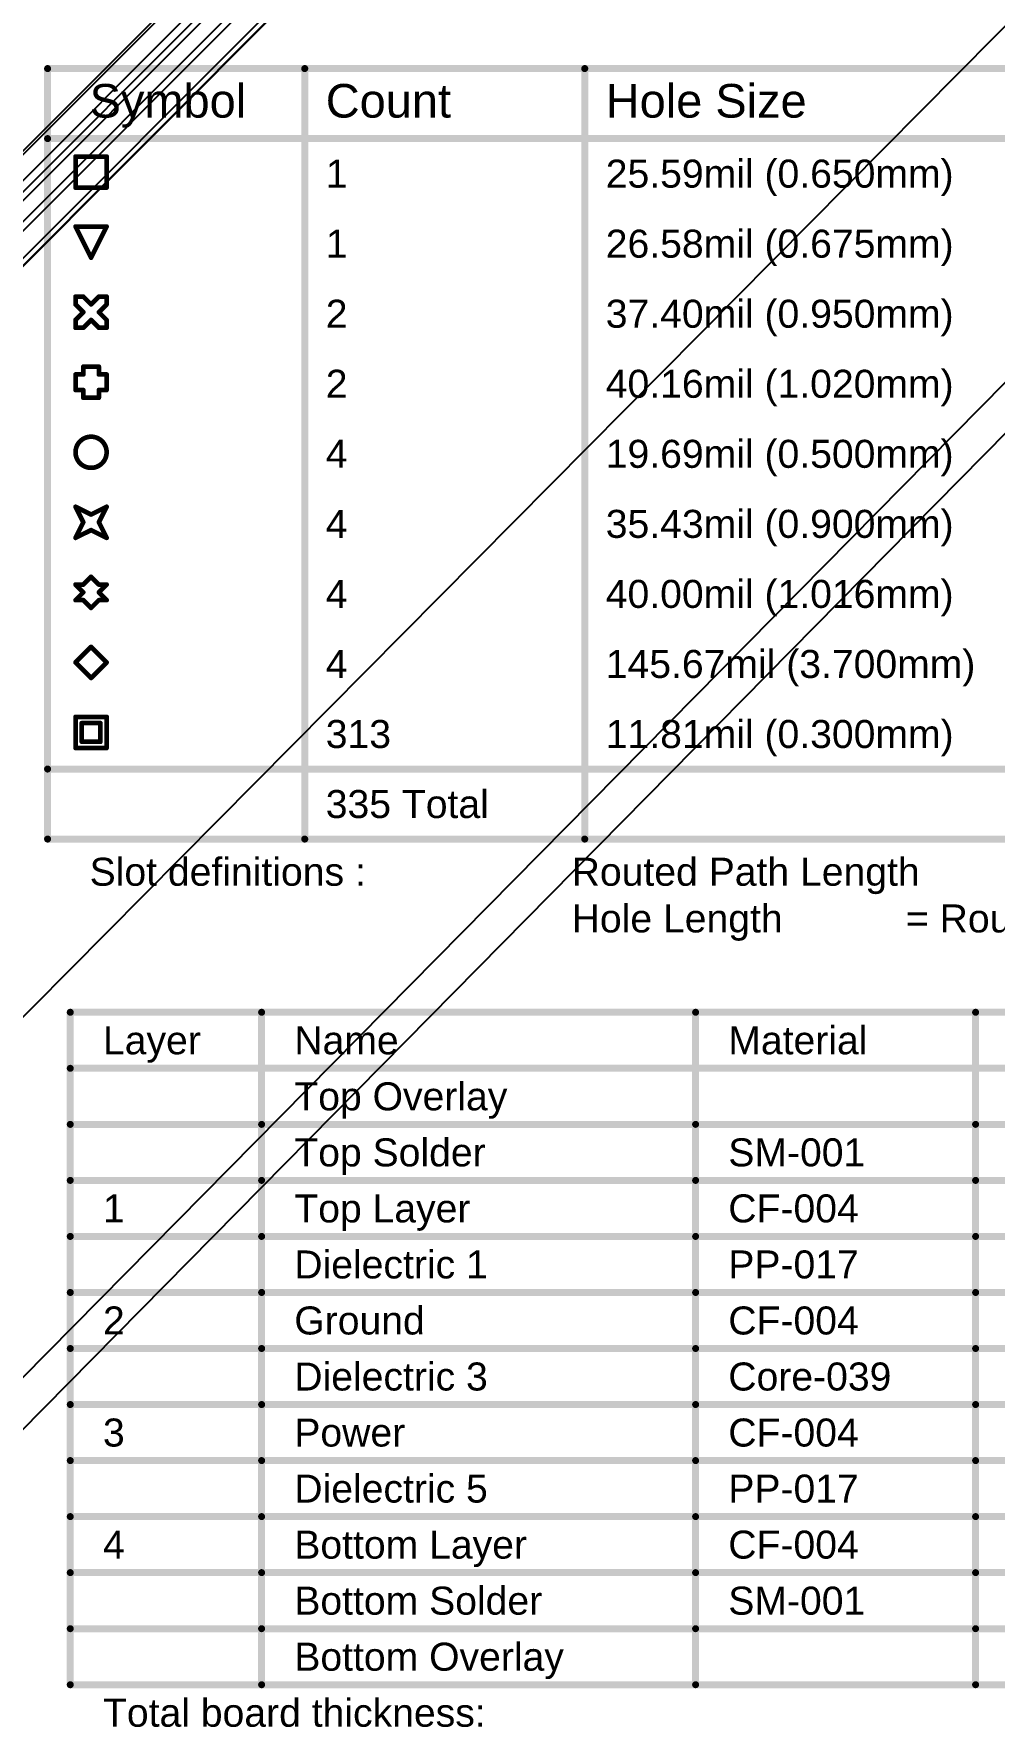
# Model space of a CAD drawing. Header units: inches. Extents: x -6 to 5433, y -4 to 5447.
# Drawn here: x 69.9 to 122.2, y -3.1 to 89 of the extents above; entities that cross this region are included whole.
import ezdxf

# ---------------------------------------------------------------- set-up
doc = ezdxf.new("R2010")
doc.units = ezdxf.units.IN
for name, color, linetype in [('Bottom Solder', 6, 'Continuous'), ('Drill Drawing', 1, 'Continuous'), ('Fabrication', 76, 'Continuous'), ('Top Solder', 216, 'Continuous')]:
    doc.layers.add(name, color=color, linetype=linetype)
doc.styles.add('Arial', font='', dxfattribs={"height": 0.2})
doc.styles.get('Arial').set_extended_font_data('Arial')

msp = doc.modelspace()

# ---------------------------------------------------------------- linework, layer by layer
at = {"layer": 'Bottom Solder'}
for p in [(10.635, 23.753), (10.716, 20.161), (10.982, 24.304), (10.982, 19.904), (12.485, 19.904), (12.604, 24.295), (13.154, 20.145), (13.154, 23.745)]:
    msp.add_line(p, (5432.852, 5447.493), dxfattribs=at)
at = {"layer": 'Drill Drawing'}
for points in [[(70.675, 87.146, 0.381, 0.381, 0), (414.291, 87.146, 0.381, 0.381, 0)], [(70.675, 45.236, 0.381, 0.381, 0), (70.675, 87.146, 0.381, 0.381, 0)], [(84.668, 45.236, 0.381, 0.381, 0), (84.668, 87.146, 0.381, 0.381, 0)], [(99.904, 45.236, 0.381, 0.381, 0), (99.904, 87.146, 0.381, 0.381, 0)], [(70.675, 83.336, 0.381, 0.381, 0), (414.291, 83.336, 0.381, 0.381, 0)], [(72.194, 82.362, 0.254, 0.254, 0), (73.888, 82.362, 0.254, 0.254, 0)], [(72.194, 80.669, 0.254, 0.254, 0), (72.194, 82.362, 0.254, 0.254, 0)], [(73.888, 80.669, 0.254, 0.254, 0), (73.888, 82.362, 0.254, 0.254, 0)], [(72.194, 80.669, 0.254, 0.254, 0), (73.888, 80.669, 0.254, 0.254, 0)], [(72.194, 78.552, 0.254, 0.254, 0), (73.888, 78.552, 0.254, 0.254, 0)], [(72.194, 78.552, 0.254, 0.254, 0), (73.041, 76.859, 0.254, 0.254, 0)], [(73.041, 76.859, 0.254, 0.254, 0), (73.888, 78.552, 0.254, 0.254, 0)], [(72.194, 74.319, 0.254, 0.254, 0), (72.194, 74.742, 0.254, 0.254, 0)], [(72.194, 74.742, 0.254, 0.254, 0), (72.618, 74.742, 0.254, 0.254, 0)], [(72.618, 74.742, 0.254, 0.254, 0), (73.041, 74.319, 0.254, 0.254, 0)], [(73.041, 74.319, 0.254, 0.254, 0), (73.464, 74.742, 0.254, 0.254, 0)], [(73.464, 74.742, 0.254, 0.254, 0), (73.888, 74.742, 0.254, 0.254, 0)], [(73.888, 74.319, 0.254, 0.254, 0), (73.888, 74.742, 0.254, 0.254, 0)], [(72.194, 74.319, 0.254, 0.254, 0), (72.618, 73.896, 0.254, 0.254, 0)], [(72.194, 73.472, 0.254, 0.254, 0), (72.618, 73.896, 0.254, 0.254, 0)], [(73.464, 73.896, 0.254, 0.254, 0), (73.888, 74.319, 0.254, 0.254, 0)], [(73.464, 73.896, 0.254, 0.254, 0), (73.888, 73.472, 0.254, 0.254, 0)], [(72.194, 73.049, 0.254, 0.254, 0), (72.194, 73.472, 0.254, 0.254, 0)], [(72.194, 73.049, 0.254, 0.254, 0), (72.618, 73.049, 0.254, 0.254, 0)], [(72.618, 73.049, 0.254, 0.254, 0), (73.041, 73.472, 0.254, 0.254, 0)], [(73.041, 73.472, 0.254, 0.254, 0), (73.464, 73.049, 0.254, 0.254, 0)], [(73.464, 73.049, 0.254, 0.254, 0), (73.888, 73.049, 0.254, 0.254, 0)], [(73.888, 73.049, 0.254, 0.254, 0), (73.888, 73.472, 0.254, 0.254, 0)], [(72.618, 70.509, 0.254, 0.254, 0), (72.618, 70.932, 0.254, 0.254, 0)], [(72.618, 70.932, 0.254, 0.254, 0), (73.464, 70.932, 0.254, 0.254, 0)], [(73.464, 70.509, 0.254, 0.254, 0), (73.464, 70.932, 0.254, 0.254, 0)], [(72.194, 69.662, 0.254, 0.254, 0), (72.194, 70.509, 0.254, 0.254, 0)], [(72.194, 70.509, 0.254, 0.254, 0), (72.618, 70.509, 0.254, 0.254, 0)], [(73.464, 70.509, 0.254, 0.254, 0), (73.888, 70.509, 0.254, 0.254, 0)], [(73.888, 69.662, 0.254, 0.254, 0), (73.888, 70.509, 0.254, 0.254, 0)], [(72.194, 69.662, 0.254, 0.254, 0), (72.618, 69.662, 0.254, 0.254, 0)], [(72.618, 69.239, 0.254, 0.254, 0), (72.618, 69.662, 0.254, 0.254, 0)], [(72.618, 69.239, 0.254, 0.254, 0), (73.464, 69.239, 0.254, 0.254, 0)], [(73.464, 69.662, 0.254, 0.254, 0), (73.888, 69.662, 0.254, 0.254, 0)], [(73.464, 69.239, 0.254, 0.254, 0), (73.464, 69.662, 0.254, 0.254, 0)], [(72.194, 63.312, 0.254, 0.254, 0), (73.041, 62.889, 0.254, 0.254, 0)], [(72.194, 63.312, 0.254, 0.254, 0), (72.618, 62.466, 0.254, 0.254, 0)], [(73.041, 62.889, 0.254, 0.254, 0), (73.888, 63.312, 0.254, 0.254, 0)], [(73.464, 62.466, 0.254, 0.254, 0), (73.888, 63.312, 0.254, 0.254, 0)], [(72.194, 61.619, 0.254, 0.254, 0), (72.618, 62.466, 0.254, 0.254, 0)], [(72.194, 61.619, 0.254, 0.254, 0), (73.041, 62.042, 0.254, 0.254, 0)], [(73.041, 62.042, 0.254, 0.254, 0), (73.888, 61.619, 0.254, 0.254, 0)], [(73.464, 62.466, 0.254, 0.254, 0), (73.888, 61.619, 0.254, 0.254, 0)], [(72.194, 59.079, 0.254, 0.254, 0), (72.618, 58.656, 0.254, 0.254, 0)], [(72.194, 59.079, 0.254, 0.254, 0), (72.618, 59.079, 0.254, 0.254, 0)], [(72.618, 59.079, 0.254, 0.254, 0), (73.041, 59.502, 0.254, 0.254, 0)], [(73.041, 59.502, 0.254, 0.254, 0), (73.464, 59.079, 0.254, 0.254, 0)], [(73.464, 59.079, 0.254, 0.254, 0), (73.888, 59.079, 0.254, 0.254, 0)], [(73.464, 58.656, 0.254, 0.254, 0), (73.888, 59.079, 0.254, 0.254, 0)], [(72.194, 58.232, 0.254, 0.254, 0), (72.618, 58.656, 0.254, 0.254, 0)], [(72.194, 58.232, 0.254, 0.254, 0), (72.618, 58.232, 0.254, 0.254, 0)], [(72.618, 58.232, 0.254, 0.254, 0), (73.041, 57.809, 0.254, 0.254, 0)], [(73.041, 57.809, 0.254, 0.254, 0), (73.464, 58.232, 0.254, 0.254, 0)], [(73.464, 58.656, 0.254, 0.254, 0), (73.888, 58.232, 0.254, 0.254, 0)], [(73.464, 58.232, 0.254, 0.254, 0), (73.888, 58.232, 0.254, 0.254, 0)], [(72.194, 54.846, 0.254, 0.254, 0), (73.041, 55.692, 0.254, 0.254, 0)], [(73.041, 55.692, 0.254, 0.254, 0), (73.888, 54.846, 0.254, 0.254, 0)], [(72.194, 54.846, 0.254, 0.254, 0), (73.041, 53.999, 0.254, 0.254, 0)], [(73.041, 53.999, 0.254, 0.254, 0), (73.888, 54.846, 0.254, 0.254, 0)], [(72.194, 51.882, 0.254, 0.254, 0), (73.888, 51.882, 0.254, 0.254, 0)], [(72.194, 50.189, 0.254, 0.254, 0), (72.194, 51.882, 0.254, 0.254, 0)], [(72.533, 51.544, 0.254, 0.254, 0), (73.549, 51.544, 0.254, 0.254, 0)], [(72.533, 50.528, 0.254, 0.254, 0), (72.533, 51.544, 0.254, 0.254, 0)], [(73.549, 50.528, 0.254, 0.254, 0), (73.549, 51.544, 0.254, 0.254, 0)], [(73.888, 50.189, 0.254, 0.254, 0), (73.888, 51.882, 0.254, 0.254, 0)], [(72.194, 50.189, 0.254, 0.254, 0), (73.888, 50.189, 0.254, 0.254, 0)], [(72.533, 50.528, 0.254, 0.254, 0), (73.549, 50.528, 0.254, 0.254, 0)], [(70.675, 49.046, 0.381, 0.381, 0), (414.291, 49.046, 0.381, 0.381, 0)], [(70.675, 45.236, 0.381, 0.381, 0), (414.291, 45.236, 0.381, 0.381, 0)]]:
    msp.add_lwpolyline(points, format="xyseb", dxfattribs=at)
for points in [[(70.58, 87.146, 0.191, 0.191, 1), (70.771, 87.146, 0.191, 0.191, 1)], [(70.58, 87.146, 0.191, 0.191, 1), (70.771, 87.146, 0.191, 0.191, 1)], [(84.572, 87.146, 0.191, 0.191, 1), (84.763, 87.146, 0.191, 0.191, 1)], [(99.808, 87.146, 0.191, 0.191, 1), (99.999, 87.146, 0.191, 0.191, 1)], [(70.58, 83.336, 0.191, 0.191, 1), (70.771, 83.336, 0.191, 0.191, 1)], [(72.131, 82.362, 0.127, 0.127, 1), (72.258, 82.362, 0.127, 0.127, 1)], [(72.131, 82.362, 0.127, 0.127, 1), (72.258, 82.362, 0.127, 0.127, 1)], [(73.824, 82.362, 0.127, 0.127, 1), (73.951, 82.362, 0.127, 0.127, 1)], [(73.824, 82.362, 0.127, 0.127, 1), (73.951, 82.362, 0.127, 0.127, 1)], [(72.131, 80.669, 0.127, 0.127, 1), (72.258, 80.669, 0.127, 0.127, 1)], [(72.131, 80.669, 0.127, 0.127, 1), (72.258, 80.669, 0.127, 0.127, 1)], [(73.824, 80.669, 0.127, 0.127, 1), (73.951, 80.669, 0.127, 0.127, 1)], [(73.824, 80.669, 0.127, 0.127, 1), (73.951, 80.669, 0.127, 0.127, 1)], [(72.131, 78.552, 0.127, 0.127, 1), (72.258, 78.552, 0.127, 0.127, 1)], [(72.131, 78.552, 0.127, 0.127, 1), (72.258, 78.552, 0.127, 0.127, 1)], [(73.824, 78.552, 0.127, 0.127, 1), (73.951, 78.552, 0.127, 0.127, 1)], [(73.824, 78.552, 0.127, 0.127, 1), (73.951, 78.552, 0.127, 0.127, 1)], [(72.977, 76.859, 0.127, 0.127, 1), (73.104, 76.859, 0.127, 0.127, 1)], [(72.977, 76.859, 0.127, 0.127, 1), (73.104, 76.859, 0.127, 0.127, 1)], [(72.131, 74.742, 0.127, 0.127, 1), (72.258, 74.742, 0.127, 0.127, 1)], [(72.131, 74.742, 0.127, 0.127, 1), (72.258, 74.742, 0.127, 0.127, 1)], [(72.554, 74.742, 0.127, 0.127, 1), (72.681, 74.742, 0.127, 0.127, 1)], [(72.554, 74.742, 0.127, 0.127, 1), (72.681, 74.742, 0.127, 0.127, 1)], [(73.401, 74.742, 0.127, 0.127, 1), (73.528, 74.742, 0.127, 0.127, 1)], [(73.401, 74.742, 0.127, 0.127, 1), (73.528, 74.742, 0.127, 0.127, 1)], [(73.824, 74.742, 0.127, 0.127, 1), (73.951, 74.742, 0.127, 0.127, 1)], [(73.824, 74.742, 0.127, 0.127, 1), (73.951, 74.742, 0.127, 0.127, 1)], [(72.131, 74.319, 0.127, 0.127, 1), (72.258, 74.319, 0.127, 0.127, 1)], [(72.131, 74.319, 0.127, 0.127, 1), (72.258, 74.319, 0.127, 0.127, 1)], [(72.554, 73.896, 0.127, 0.127, 1), (72.681, 73.896, 0.127, 0.127, 1)], [(72.554, 73.896, 0.127, 0.127, 1), (72.681, 73.896, 0.127, 0.127, 1)], [(72.977, 74.319, 0.127, 0.127, 1), (73.104, 74.319, 0.127, 0.127, 1)], [(72.977, 74.319, 0.127, 0.127, 1), (73.104, 74.319, 0.127, 0.127, 1)], [(73.401, 73.896, 0.127, 0.127, 1), (73.528, 73.896, 0.127, 0.127, 1)], [(73.401, 73.896, 0.127, 0.127, 1), (73.528, 73.896, 0.127, 0.127, 1)], [(73.824, 74.319, 0.127, 0.127, 1), (73.951, 74.319, 0.127, 0.127, 1)], [(73.824, 74.319, 0.127, 0.127, 1), (73.951, 74.319, 0.127, 0.127, 1)], [(72.131, 73.472, 0.127, 0.127, 1), (72.258, 73.472, 0.127, 0.127, 1)], [(72.131, 73.472, 0.127, 0.127, 1), (72.258, 73.472, 0.127, 0.127, 1)], [(72.131, 73.049, 0.127, 0.127, 1), (72.258, 73.049, 0.127, 0.127, 1)], [(72.131, 73.049, 0.127, 0.127, 1), (72.258, 73.049, 0.127, 0.127, 1)], [(72.554, 73.049, 0.127, 0.127, 1), (72.681, 73.049, 0.127, 0.127, 1)], [(72.554, 73.049, 0.127, 0.127, 1), (72.681, 73.049, 0.127, 0.127, 1)], [(72.977, 73.472, 0.127, 0.127, 1), (73.104, 73.472, 0.127, 0.127, 1)], [(72.977, 73.472, 0.127, 0.127, 1), (73.104, 73.472, 0.127, 0.127, 1)], [(73.401, 73.049, 0.127, 0.127, 1), (73.528, 73.049, 0.127, 0.127, 1)], [(73.401, 73.049, 0.127, 0.127, 1), (73.528, 73.049, 0.127, 0.127, 1)], [(73.824, 73.472, 0.127, 0.127, 1), (73.951, 73.472, 0.127, 0.127, 1)], [(73.824, 73.472, 0.127, 0.127, 1), (73.951, 73.472, 0.127, 0.127, 1)], [(73.824, 73.049, 0.127, 0.127, 1), (73.951, 73.049, 0.127, 0.127, 1)], [(73.824, 73.049, 0.127, 0.127, 1), (73.951, 73.049, 0.127, 0.127, 1)], [(72.554, 70.932, 0.127, 0.127, 1), (72.681, 70.932, 0.127, 0.127, 1)], [(72.554, 70.932, 0.127, 0.127, 1), (72.681, 70.932, 0.127, 0.127, 1)], [(73.401, 70.932, 0.127, 0.127, 1), (73.528, 70.932, 0.127, 0.127, 1)], [(73.401, 70.932, 0.127, 0.127, 1), (73.528, 70.932, 0.127, 0.127, 1)], [(72.131, 70.509, 0.127, 0.127, 1), (72.258, 70.509, 0.127, 0.127, 1)], [(72.131, 70.509, 0.127, 0.127, 1), (72.258, 70.509, 0.127, 0.127, 1)], [(72.554, 70.509, 0.127, 0.127, 1), (72.681, 70.509, 0.127, 0.127, 1)], [(72.554, 70.509, 0.127, 0.127, 1), (72.681, 70.509, 0.127, 0.127, 1)], [(73.401, 70.509, 0.127, 0.127, 1), (73.528, 70.509, 0.127, 0.127, 1)], [(73.401, 70.509, 0.127, 0.127, 1), (73.528, 70.509, 0.127, 0.127, 1)], [(73.824, 70.509, 0.127, 0.127, 1), (73.951, 70.509, 0.127, 0.127, 1)], [(73.824, 70.509, 0.127, 0.127, 1), (73.951, 70.509, 0.127, 0.127, 1)], [(72.131, 69.662, 0.127, 0.127, 1), (72.258, 69.662, 0.127, 0.127, 1)], [(72.131, 69.662, 0.127, 0.127, 1), (72.258, 69.662, 0.127, 0.127, 1)], [(72.554, 69.662, 0.127, 0.127, 1), (72.681, 69.662, 0.127, 0.127, 1)], [(72.554, 69.662, 0.127, 0.127, 1), (72.681, 69.662, 0.127, 0.127, 1)], [(72.554, 69.239, 0.127, 0.127, 1), (72.681, 69.239, 0.127, 0.127, 1)], [(72.554, 69.239, 0.127, 0.127, 1), (72.681, 69.239, 0.127, 0.127, 1)], [(73.401, 69.662, 0.127, 0.127, 1), (73.528, 69.662, 0.127, 0.127, 1)], [(73.401, 69.662, 0.127, 0.127, 1), (73.528, 69.662, 0.127, 0.127, 1)], [(73.401, 69.239, 0.127, 0.127, 1), (73.528, 69.239, 0.127, 0.127, 1)], [(73.401, 69.239, 0.127, 0.127, 1), (73.528, 69.239, 0.127, 0.127, 1)], [(73.824, 69.662, 0.127, 0.127, 1), (73.951, 69.662, 0.127, 0.127, 1)], [(73.824, 69.662, 0.127, 0.127, 1), (73.951, 69.662, 0.127, 0.127, 1)], [(73.888, 66.276, 0.254, 0.254, 1), (72.194, 66.276, 0.254, 0.254, 1)], [(72.131, 66.276, 0.127, 0.127, 1), (72.258, 66.276, 0.127, 0.127, 1)], [(73.824, 66.276, 0.127, 0.127, 1), (73.951, 66.276, 0.127, 0.127, 1)], [(72.131, 63.312, 0.127, 0.127, 1), (72.258, 63.312, 0.127, 0.127, 1)], [(72.131, 63.312, 0.127, 0.127, 1), (72.258, 63.312, 0.127, 0.127, 1)], [(72.977, 62.889, 0.127, 0.127, 1), (73.104, 62.889, 0.127, 0.127, 1)], [(72.977, 62.889, 0.127, 0.127, 1), (73.104, 62.889, 0.127, 0.127, 1)], [(73.824, 63.312, 0.127, 0.127, 1), (73.951, 63.312, 0.127, 0.127, 1)], [(73.824, 63.312, 0.127, 0.127, 1), (73.951, 63.312, 0.127, 0.127, 1)], [(72.131, 61.619, 0.127, 0.127, 1), (72.258, 61.619, 0.127, 0.127, 1)], [(72.131, 61.619, 0.127, 0.127, 1), (72.258, 61.619, 0.127, 0.127, 1)], [(72.554, 62.466, 0.127, 0.127, 1), (72.681, 62.466, 0.127, 0.127, 1)], [(72.554, 62.466, 0.127, 0.127, 1), (72.681, 62.466, 0.127, 0.127, 1)], [(72.977, 62.042, 0.127, 0.127, 1), (73.104, 62.042, 0.127, 0.127, 1)], [(72.977, 62.042, 0.127, 0.127, 1), (73.104, 62.042, 0.127, 0.127, 1)], [(73.401, 62.466, 0.127, 0.127, 1), (73.528, 62.466, 0.127, 0.127, 1)], [(73.401, 62.466, 0.127, 0.127, 1), (73.528, 62.466, 0.127, 0.127, 1)], [(73.824, 61.619, 0.127, 0.127, 1), (73.951, 61.619, 0.127, 0.127, 1)], [(73.824, 61.619, 0.127, 0.127, 1), (73.951, 61.619, 0.127, 0.127, 1)], [(72.131, 59.079, 0.127, 0.127, 1), (72.258, 59.079, 0.127, 0.127, 1)], [(72.131, 59.079, 0.127, 0.127, 1), (72.258, 59.079, 0.127, 0.127, 1)], [(72.554, 59.079, 0.127, 0.127, 1), (72.681, 59.079, 0.127, 0.127, 1)], [(72.554, 59.079, 0.127, 0.127, 1), (72.681, 59.079, 0.127, 0.127, 1)], [(72.977, 59.502, 0.127, 0.127, 1), (73.104, 59.502, 0.127, 0.127, 1)], [(72.977, 59.502, 0.127, 0.127, 1), (73.104, 59.502, 0.127, 0.127, 1)], [(73.401, 59.079, 0.127, 0.127, 1), (73.528, 59.079, 0.127, 0.127, 1)], [(73.401, 59.079, 0.127, 0.127, 1), (73.528, 59.079, 0.127, 0.127, 1)], [(73.824, 59.079, 0.127, 0.127, 1), (73.951, 59.079, 0.127, 0.127, 1)], [(73.824, 59.079, 0.127, 0.127, 1), (73.951, 59.079, 0.127, 0.127, 1)], [(72.131, 58.232, 0.127, 0.127, 1), (72.258, 58.232, 0.127, 0.127, 1)], [(72.131, 58.232, 0.127, 0.127, 1), (72.258, 58.232, 0.127, 0.127, 1)], [(72.554, 58.656, 0.127, 0.127, 1), (72.681, 58.656, 0.127, 0.127, 1)], [(72.554, 58.656, 0.127, 0.127, 1), (72.681, 58.656, 0.127, 0.127, 1)], [(72.554, 58.232, 0.127, 0.127, 1), (72.681, 58.232, 0.127, 0.127, 1)], [(72.554, 58.232, 0.127, 0.127, 1), (72.681, 58.232, 0.127, 0.127, 1)], [(73.401, 58.656, 0.127, 0.127, 1), (73.528, 58.656, 0.127, 0.127, 1)], [(73.401, 58.656, 0.127, 0.127, 1), (73.528, 58.656, 0.127, 0.127, 1)], [(73.401, 58.232, 0.127, 0.127, 1), (73.528, 58.232, 0.127, 0.127, 1)], [(73.401, 58.232, 0.127, 0.127, 1), (73.528, 58.232, 0.127, 0.127, 1)], [(73.824, 58.232, 0.127, 0.127, 1), (73.951, 58.232, 0.127, 0.127, 1)], [(73.824, 58.232, 0.127, 0.127, 1), (73.951, 58.232, 0.127, 0.127, 1)], [(72.977, 57.809, 0.127, 0.127, 1), (73.104, 57.809, 0.127, 0.127, 1)], [(72.977, 57.809, 0.127, 0.127, 1), (73.104, 57.809, 0.127, 0.127, 1)], [(72.977, 55.692, 0.127, 0.127, 1), (73.104, 55.692, 0.127, 0.127, 1)], [(72.977, 55.692, 0.127, 0.127, 1), (73.104, 55.692, 0.127, 0.127, 1)], [(72.131, 54.846, 0.127, 0.127, 1), (72.258, 54.846, 0.127, 0.127, 1)], [(72.131, 54.846, 0.127, 0.127, 1), (72.258, 54.846, 0.127, 0.127, 1)], [(73.824, 54.846, 0.127, 0.127, 1), (73.951, 54.846, 0.127, 0.127, 1)], [(73.824, 54.846, 0.127, 0.127, 1), (73.951, 54.846, 0.127, 0.127, 1)], [(72.977, 53.999, 0.127, 0.127, 1), (73.104, 53.999, 0.127, 0.127, 1)], [(72.977, 53.999, 0.127, 0.127, 1), (73.104, 53.999, 0.127, 0.127, 1)], [(72.131, 51.882, 0.127, 0.127, 1), (72.258, 51.882, 0.127, 0.127, 1)], [(72.131, 51.882, 0.127, 0.127, 1), (72.258, 51.882, 0.127, 0.127, 1)], [(72.469, 51.544, 0.127, 0.127, 1), (72.596, 51.544, 0.127, 0.127, 1)], [(72.469, 51.544, 0.127, 0.127, 1), (72.596, 51.544, 0.127, 0.127, 1)], [(73.485, 51.544, 0.127, 0.127, 1), (73.612, 51.544, 0.127, 0.127, 1)], [(73.485, 51.544, 0.127, 0.127, 1), (73.612, 51.544, 0.127, 0.127, 1)], [(73.824, 51.882, 0.127, 0.127, 1), (73.951, 51.882, 0.127, 0.127, 1)], [(73.824, 51.882, 0.127, 0.127, 1), (73.951, 51.882, 0.127, 0.127, 1)], [(72.131, 50.189, 0.127, 0.127, 1), (72.258, 50.189, 0.127, 0.127, 1)], [(72.131, 50.189, 0.127, 0.127, 1), (72.258, 50.189, 0.127, 0.127, 1)], [(72.469, 50.528, 0.127, 0.127, 1), (72.596, 50.528, 0.127, 0.127, 1)], [(72.469, 50.528, 0.127, 0.127, 1), (72.596, 50.528, 0.127, 0.127, 1)], [(73.485, 50.528, 0.127, 0.127, 1), (73.612, 50.528, 0.127, 0.127, 1)], [(73.485, 50.528, 0.127, 0.127, 1), (73.612, 50.528, 0.127, 0.127, 1)], [(73.824, 50.189, 0.127, 0.127, 1), (73.951, 50.189, 0.127, 0.127, 1)], [(73.824, 50.189, 0.127, 0.127, 1), (73.951, 50.189, 0.127, 0.127, 1)], [(70.58, 49.046, 0.191, 0.191, 1), (70.771, 49.046, 0.191, 0.191, 1)], [(70.58, 45.236, 0.191, 0.191, 1), (70.771, 45.236, 0.191, 0.191, 1)], [(70.58, 45.236, 0.191, 0.191, 1), (70.771, 45.236, 0.191, 0.191, 1)], [(84.572, 45.236, 0.191, 0.191, 1), (84.763, 45.236, 0.191, 0.191, 1)], [(99.808, 45.236, 0.191, 0.191, 1), (99.999, 45.236, 0.191, 0.191, 1)]]:
    msp.add_lwpolyline(points, format="xyseb", close=True, dxfattribs=at)
at = {"layer": 'Fabrication'}
for points in [[(71.91, -0.762, 0.381, 0.381, 0), (71.91, 35.814, 0.381, 0.381, 0)], [(71.91, 35.814, 0.381, 0.381, 0), (180.593, 35.814, 0.381, 0.381, 0)], [(82.321, -0.762, 0.381, 0.381, 0), (82.321, 35.814, 0.381, 0.381, 0)], [(105.937, -0.762, 0.381, 0.381, 0), (105.937, 35.814, 0.381, 0.381, 0)], [(121.173, -0.762, 0.381, 0.381, 0), (121.173, 35.814, 0.381, 0.381, 0)], [(71.91, 32.766, 0.381, 0.381, 0), (180.593, 32.766, 0.381, 0.381, 0)], [(71.91, 29.718, 0.381, 0.381, 0), (82.321, 29.718, 0.381, 0.381, 0)], [(82.321, 29.718, 0.381, 0.381, 0), (105.937, 29.718, 0.381, 0.381, 0)], [(105.937, 29.718, 0.381, 0.381, 0), (121.173, 29.718, 0.381, 0.381, 0)], [(121.173, 29.718, 0.381, 0.381, 0), (137.679, 29.718, 0.381, 0.381, 0)], [(71.91, 26.67, 0.381, 0.381, 0), (82.321, 26.67, 0.381, 0.381, 0)], [(82.321, 26.67, 0.381, 0.381, 0), (105.937, 26.67, 0.381, 0.381, 0)], [(105.937, 26.67, 0.381, 0.381, 0), (121.173, 26.67, 0.381, 0.381, 0)], [(121.173, 26.67, 0.381, 0.381, 0), (137.679, 26.67, 0.381, 0.381, 0)], [(71.91, 23.622, 0.381, 0.381, 0), (82.321, 23.622, 0.381, 0.381, 0)], [(82.321, 23.622, 0.381, 0.381, 0), (105.937, 23.622, 0.381, 0.381, 0)], [(105.937, 23.622, 0.381, 0.381, 0), (121.173, 23.622, 0.381, 0.381, 0)], [(121.173, 23.622, 0.381, 0.381, 0), (137.679, 23.622, 0.381, 0.381, 0)], [(71.91, 20.574, 0.381, 0.381, 0), (82.321, 20.574, 0.381, 0.381, 0)], [(82.321, 20.574, 0.381, 0.381, 0), (105.937, 20.574, 0.381, 0.381, 0)], [(105.937, 20.574, 0.381, 0.381, 0), (121.173, 20.574, 0.381, 0.381, 0)], [(121.173, 20.574, 0.381, 0.381, 0), (137.679, 20.574, 0.381, 0.381, 0)], [(71.91, 17.526, 0.381, 0.381, 0), (82.321, 17.526, 0.381, 0.381, 0)], [(82.321, 17.526, 0.381, 0.381, 0), (105.937, 17.526, 0.381, 0.381, 0)], [(105.937, 17.526, 0.381, 0.381, 0), (121.173, 17.526, 0.381, 0.381, 0)], [(121.173, 17.526, 0.381, 0.381, 0), (137.679, 17.526, 0.381, 0.381, 0)], [(71.91, 14.478, 0.381, 0.381, 0), (82.321, 14.478, 0.381, 0.381, 0)], [(82.321, 14.478, 0.381, 0.381, 0), (105.937, 14.478, 0.381, 0.381, 0)], [(105.937, 14.478, 0.381, 0.381, 0), (121.173, 14.478, 0.381, 0.381, 0)], [(121.173, 14.478, 0.381, 0.381, 0), (137.679, 14.478, 0.381, 0.381, 0)], [(71.91, 11.43, 0.381, 0.381, 0), (82.321, 11.43, 0.381, 0.381, 0)], [(82.321, 11.43, 0.381, 0.381, 0), (105.937, 11.43, 0.381, 0.381, 0)], [(105.937, 11.43, 0.381, 0.381, 0), (121.173, 11.43, 0.381, 0.381, 0)], [(121.173, 11.43, 0.381, 0.381, 0), (137.679, 11.43, 0.381, 0.381, 0)], [(71.91, 8.382, 0.381, 0.381, 0), (82.321, 8.382, 0.381, 0.381, 0)], [(82.321, 8.382, 0.381, 0.381, 0), (105.937, 8.382, 0.381, 0.381, 0)], [(105.937, 8.382, 0.381, 0.381, 0), (121.173, 8.382, 0.381, 0.381, 0)], [(121.173, 8.382, 0.381, 0.381, 0), (137.679, 8.382, 0.381, 0.381, 0)], [(71.91, 5.334, 0.381, 0.381, 0), (82.321, 5.334, 0.381, 0.381, 0)], [(82.321, 5.334, 0.381, 0.381, 0), (105.937, 5.334, 0.381, 0.381, 0)], [(105.937, 5.334, 0.381, 0.381, 0), (121.173, 5.334, 0.381, 0.381, 0)], [(121.173, 5.334, 0.381, 0.381, 0), (137.679, 5.334, 0.381, 0.381, 0)], [(71.91, 2.286, 0.381, 0.381, 0), (82.321, 2.286, 0.381, 0.381, 0)], [(82.321, 2.286, 0.381, 0.381, 0), (105.937, 2.286, 0.381, 0.381, 0)], [(105.937, 2.286, 0.381, 0.381, 0), (121.173, 2.286, 0.381, 0.381, 0)], [(121.173, 2.286, 0.381, 0.381, 0), (137.679, 2.286, 0.381, 0.381, 0)], [(71.91, -0.762, 0.381, 0.381, 0), (82.321, -0.762, 0.381, 0.381, 0)], [(82.321, -0.762, 0.381, 0.381, 0), (105.937, -0.762, 0.381, 0.381, 0)], [(105.937, -0.762, 0.381, 0.381, 0), (121.173, -0.762, 0.381, 0.381, 0)], [(121.173, -0.762, 0.381, 0.381, 0), (137.679, -0.762, 0.381, 0.381, 0)]]:
    msp.add_lwpolyline(points, format="xyseb", dxfattribs=at)
for points in [[(71.814, 35.814, 0.191, 0.191, 1), (72.005, 35.814, 0.191, 0.191, 1)], [(71.814, 35.814, 0.191, 0.191, 1), (72.005, 35.814, 0.191, 0.191, 1)], [(82.226, 35.814, 0.191, 0.191, 1), (82.417, 35.814, 0.191, 0.191, 1)], [(105.842, 35.814, 0.191, 0.191, 1), (106.032, 35.814, 0.191, 0.191, 1)], [(121.078, 35.814, 0.191, 0.191, 1), (121.268, 35.814, 0.191, 0.191, 1)], [(71.814, 32.766, 0.191, 0.191, 1), (72.005, 32.766, 0.191, 0.191, 1)], [(71.814, 29.718, 0.191, 0.191, 1), (72.005, 29.718, 0.191, 0.191, 1)], [(82.226, 29.718, 0.191, 0.191, 1), (82.417, 29.718, 0.191, 0.191, 1)], [(82.226, 29.718, 0.191, 0.191, 1), (82.417, 29.718, 0.191, 0.191, 1)], [(105.842, 29.718, 0.191, 0.191, 1), (106.032, 29.718, 0.191, 0.191, 1)], [(105.842, 29.718, 0.191, 0.191, 1), (106.032, 29.718, 0.191, 0.191, 1)], [(121.078, 29.718, 0.191, 0.191, 1), (121.268, 29.718, 0.191, 0.191, 1)], [(121.078, 29.718, 0.191, 0.191, 1), (121.268, 29.718, 0.191, 0.191, 1)], [(71.814, 26.67, 0.191, 0.191, 1), (72.005, 26.67, 0.191, 0.191, 1)], [(82.226, 26.67, 0.191, 0.191, 1), (82.417, 26.67, 0.191, 0.191, 1)], [(82.226, 26.67, 0.191, 0.191, 1), (82.417, 26.67, 0.191, 0.191, 1)], [(105.842, 26.67, 0.191, 0.191, 1), (106.032, 26.67, 0.191, 0.191, 1)], [(105.842, 26.67, 0.191, 0.191, 1), (106.032, 26.67, 0.191, 0.191, 1)], [(121.078, 26.67, 0.191, 0.191, 1), (121.268, 26.67, 0.191, 0.191, 1)], [(121.078, 26.67, 0.191, 0.191, 1), (121.268, 26.67, 0.191, 0.191, 1)], [(71.814, 23.622, 0.191, 0.191, 1), (72.005, 23.622, 0.191, 0.191, 1)], [(82.226, 23.622, 0.191, 0.191, 1), (82.417, 23.622, 0.191, 0.191, 1)], [(82.226, 23.622, 0.191, 0.191, 1), (82.417, 23.622, 0.191, 0.191, 1)], [(105.842, 23.622, 0.191, 0.191, 1), (106.032, 23.622, 0.191, 0.191, 1)], [(105.842, 23.622, 0.191, 0.191, 1), (106.032, 23.622, 0.191, 0.191, 1)], [(121.078, 23.622, 0.191, 0.191, 1), (121.268, 23.622, 0.191, 0.191, 1)], [(121.078, 23.622, 0.191, 0.191, 1), (121.268, 23.622, 0.191, 0.191, 1)], [(71.814, 20.574, 0.191, 0.191, 1), (72.005, 20.574, 0.191, 0.191, 1)], [(82.226, 20.574, 0.191, 0.191, 1), (82.417, 20.574, 0.191, 0.191, 1)], [(82.226, 20.574, 0.191, 0.191, 1), (82.417, 20.574, 0.191, 0.191, 1)], [(105.842, 20.574, 0.191, 0.191, 1), (106.032, 20.574, 0.191, 0.191, 1)], [(105.842, 20.574, 0.191, 0.191, 1), (106.032, 20.574, 0.191, 0.191, 1)], [(121.078, 20.574, 0.191, 0.191, 1), (121.268, 20.574, 0.191, 0.191, 1)], [(121.078, 20.574, 0.191, 0.191, 1), (121.268, 20.574, 0.191, 0.191, 1)], [(71.814, 17.526, 0.191, 0.191, 1), (72.005, 17.526, 0.191, 0.191, 1)], [(82.226, 17.526, 0.191, 0.191, 1), (82.417, 17.526, 0.191, 0.191, 1)], [(82.226, 17.526, 0.191, 0.191, 1), (82.417, 17.526, 0.191, 0.191, 1)], [(105.842, 17.526, 0.191, 0.191, 1), (106.032, 17.526, 0.191, 0.191, 1)], [(105.842, 17.526, 0.191, 0.191, 1), (106.032, 17.526, 0.191, 0.191, 1)], [(121.078, 17.526, 0.191, 0.191, 1), (121.268, 17.526, 0.191, 0.191, 1)], [(121.078, 17.526, 0.191, 0.191, 1), (121.268, 17.526, 0.191, 0.191, 1)], [(71.814, 14.478, 0.191, 0.191, 1), (72.005, 14.478, 0.191, 0.191, 1)], [(82.226, 14.478, 0.191, 0.191, 1), (82.417, 14.478, 0.191, 0.191, 1)], [(82.226, 14.478, 0.191, 0.191, 1), (82.417, 14.478, 0.191, 0.191, 1)], [(105.842, 14.478, 0.191, 0.191, 1), (106.032, 14.478, 0.191, 0.191, 1)], [(105.842, 14.478, 0.191, 0.191, 1), (106.032, 14.478, 0.191, 0.191, 1)], [(121.078, 14.478, 0.191, 0.191, 1), (121.268, 14.478, 0.191, 0.191, 1)], [(121.078, 14.478, 0.191, 0.191, 1), (121.268, 14.478, 0.191, 0.191, 1)], [(71.814, 11.43, 0.191, 0.191, 1), (72.005, 11.43, 0.191, 0.191, 1)], [(82.226, 11.43, 0.191, 0.191, 1), (82.417, 11.43, 0.191, 0.191, 1)], [(82.226, 11.43, 0.191, 0.191, 1), (82.417, 11.43, 0.191, 0.191, 1)], [(105.842, 11.43, 0.191, 0.191, 1), (106.032, 11.43, 0.191, 0.191, 1)], [(105.842, 11.43, 0.191, 0.191, 1), (106.032, 11.43, 0.191, 0.191, 1)], [(121.078, 11.43, 0.191, 0.191, 1), (121.268, 11.43, 0.191, 0.191, 1)], [(121.078, 11.43, 0.191, 0.191, 1), (121.268, 11.43, 0.191, 0.191, 1)], [(71.814, 8.382, 0.191, 0.191, 1), (72.005, 8.382, 0.191, 0.191, 1)], [(82.226, 8.382, 0.191, 0.191, 1), (82.417, 8.382, 0.191, 0.191, 1)], [(82.226, 8.382, 0.191, 0.191, 1), (82.417, 8.382, 0.191, 0.191, 1)], [(105.842, 8.382, 0.191, 0.191, 1), (106.032, 8.382, 0.191, 0.191, 1)], [(105.842, 8.382, 0.191, 0.191, 1), (106.032, 8.382, 0.191, 0.191, 1)], [(121.078, 8.382, 0.191, 0.191, 1), (121.268, 8.382, 0.191, 0.191, 1)], [(121.078, 8.382, 0.191, 0.191, 1), (121.268, 8.382, 0.191, 0.191, 1)], [(71.814, 5.334, 0.191, 0.191, 1), (72.005, 5.334, 0.191, 0.191, 1)], [(82.226, 5.334, 0.191, 0.191, 1), (82.417, 5.334, 0.191, 0.191, 1)], [(82.226, 5.334, 0.191, 0.191, 1), (82.417, 5.334, 0.191, 0.191, 1)], [(105.842, 5.334, 0.191, 0.191, 1), (106.032, 5.334, 0.191, 0.191, 1)], [(105.842, 5.334, 0.191, 0.191, 1), (106.032, 5.334, 0.191, 0.191, 1)], [(121.078, 5.334, 0.191, 0.191, 1), (121.268, 5.334, 0.191, 0.191, 1)], [(121.078, 5.334, 0.191, 0.191, 1), (121.268, 5.334, 0.191, 0.191, 1)], [(71.814, 2.286, 0.191, 0.191, 1), (72.005, 2.286, 0.191, 0.191, 1)], [(82.226, 2.286, 0.191, 0.191, 1), (82.417, 2.286, 0.191, 0.191, 1)], [(82.226, 2.286, 0.191, 0.191, 1), (82.417, 2.286, 0.191, 0.191, 1)], [(105.842, 2.286, 0.191, 0.191, 1), (106.032, 2.286, 0.191, 0.191, 1)], [(105.842, 2.286, 0.191, 0.191, 1), (106.032, 2.286, 0.191, 0.191, 1)], [(121.078, 2.286, 0.191, 0.191, 1), (121.268, 2.286, 0.191, 0.191, 1)], [(121.078, 2.286, 0.191, 0.191, 1), (121.268, 2.286, 0.191, 0.191, 1)], [(71.814, -0.762, 0.191, 0.191, 1), (72.005, -0.762, 0.191, 0.191, 1)], [(71.814, -0.762, 0.191, 0.191, 1), (72.005, -0.762, 0.191, 0.191, 1)], [(82.226, -0.762, 0.191, 0.191, 1), (82.417, -0.762, 0.191, 0.191, 1)], [(82.226, -0.762, 0.191, 0.191, 1), (82.417, -0.762, 0.191, 0.191, 1)], [(82.226, -0.762, 0.191, 0.191, 1), (82.417, -0.762, 0.191, 0.191, 1)], [(105.842, -0.762, 0.191, 0.191, 1), (106.032, -0.762, 0.191, 0.191, 1)], [(105.842, -0.762, 0.191, 0.191, 1), (106.032, -0.762, 0.191, 0.191, 1)], [(105.842, -0.762, 0.191, 0.191, 1), (106.032, -0.762, 0.191, 0.191, 1)], [(121.078, -0.762, 0.191, 0.191, 1), (121.268, -0.762, 0.191, 0.191, 1)], [(121.078, -0.762, 0.191, 0.191, 1), (121.268, -0.762, 0.191, 0.191, 1)], [(121.078, -0.762, 0.191, 0.191, 1), (121.268, -0.762, 0.191, 0.191, 1)]]:
    msp.add_lwpolyline(points, format="xyseb", close=True, dxfattribs=at)
at = {"layer": 'Top Solder'}
for p in [(-3.369, 7.698), (-1.791, 5.216), (44.575, 10.581), (64.61, 11.173), (64.951, 8.702)]:
    msp.add_line(p, (5432.852, 5447.493), dxfattribs=at)

# ---------------------------------------------------------------- texts
at = {"layer": 'Drill Drawing', "style": 'Arial'}
for s, height, p in [('Symbol', 1.8288, (72.962, 84.479)), ('Count', 1.8288, (85.811, 84.479)), ('Hole Size', 1.8288, (101.047, 84.479)), ('1', 1.524, (85.811, 80.669)), ('25.59mil (0.650mm)', 1.524, (101.047, 80.669)), ('1', 1.524, (85.811, 76.859)), ('26.58mil (0.675mm)', 1.524, (101.047, 76.859)), ('37.40mil (0.950mm)', 1.524, (101.047, 73.049)), ('2', 1.524, (85.811, 73.049)), ('2', 1.524, (85.811, 69.239)), ('40.16mil (1.020mm)', 1.524, (101.047, 69.239)), ('4', 1.524, (85.811, 65.429)), ('19.69mil (0.500mm)', 1.524, (101.047, 65.429)), ('4', 1.524, (85.811, 61.619)), ('35.43mil (0.900mm)', 1.524, (101.047, 61.619)), ('4', 1.524, (85.811, 57.809)), ('40.00mil (1.016mm)', 1.524, (101.047, 57.809)), ('4', 1.524, (85.811, 53.999)), ('145.67mil (3.700mm)', 1.524, (101.047, 53.999)), ('313', 1.524, (85.811, 50.189)), ('11.81mil (0.300mm)', 1.524, (101.047, 50.189)), ('335 Total', 1.524, (85.811, 46.379)), ('Slot definitions :', 1.524, (72.962, 42.697)), ('Routed Path Length', 1.524, (99.192, 42.697)), ('Hole Length', 1.524, (99.192, 40.157)), (' = Routed Path Length + Tool Size = Slot length as defined in the PCB layout', 1.524, (116.789, 40.157))]:
    msp.add_text(s, height=height, dxfattribs=at).set_placement(p)
at = {"layer": 'Fabrication', "style": 'Arial'}
for s, p in [('Layer', (73.688, 33.528)), ('Name', (84.099, 33.528)), ('Material', (107.715, 33.528)), ('Top Overlay', (84.099, 30.48)), ('Top Solder', (84.099, 27.432)), ('SM-001', (107.715, 27.432)), ('1', (73.688, 24.384)), ('Top Layer', (84.099, 24.384)), ('CF-004', (107.715, 24.384)), ('Dielectric 1', (84.099, 21.336)), ('PP-017', (107.715, 21.336)), ('2', (73.688, 18.288)), ('Ground', (84.099, 18.288)), ('CF-004', (107.715, 18.288)), ('Dielectric 3', (84.099, 15.24)), ('Core-039', (107.715, 15.24)), ('3', (73.688, 12.192)), ('Power', (84.099, 12.192)), ('CF-004', (107.715, 12.192)), ('Dielectric 5', (84.099, 9.144)), ('PP-017', (107.715, 9.144)), ('4', (73.688, 6.096)), ('Bottom Layer', (84.099, 6.096)), ('CF-004', (107.715, 6.096)), ('Bottom Solder', (84.099, 3.048)), ('SM-001', (107.715, 3.048)), ('Bottom Overlay', (84.099, 0)), ('Total board thickness:', (73.688, -3.048))]:
    msp.add_text(s, height=1.524, dxfattribs=at).set_placement(p)

doc.saveas('drawing.dxf')
